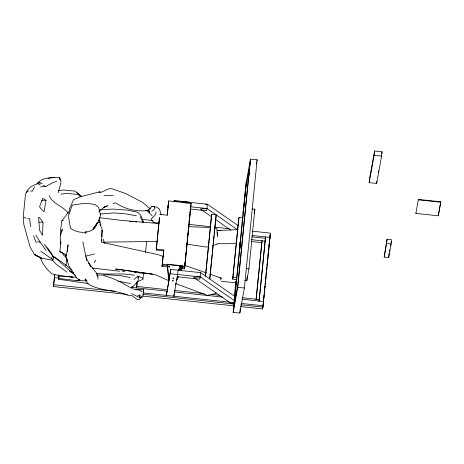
<?xml version="1.0" encoding="UTF-8"?>
<svg xmlns="http://www.w3.org/2000/svg" width="464" height="464" viewBox="0 0 464 464"><rect width="100%" height="100%" fill="white"/><g stroke="black" fill="none" stroke-linecap="round" stroke-linejoin="round"><path stroke-width="0.7" d="M131.701 293.695L139.855 297.76L139.873 295.069M248.634 177.051L248.82 175.108L248.791 175.467M139.855 297.76L139.873 295.005M248.75 175.984L248.64 177.028M99.905 224.437L102.097 228.804L101.715 241.553L101.767 239.482M248.861 174.8L248.965 173.704L248.855 174.841M101.842 236.727L102.01 230.515M43.007 222.111L42.555 235.306L39.602 230.388L38.558 217.413L39.162 217.332L43.007 222.111L38.877 222.169M248.849 174.841L248.872 174.621M248.669 176.639L248.646 176.941M248.936 174.064L248.913 174.4L248.919 174.075M249.539 168.159L249.243 170.764L249.661 166.82L249.499 168.235M249.626 167.197L249.58 167.411M249.377 169.557L249.446 168.919L249.423 169.267M233.52 310.66L235.654 281.283L235.236 285.192M143.057 295.812L143.585 289.756L135.929 289.646M60.981 241.802L59.839 251.546L63.962 253.709M61.898 231.959L62.164 229.146L60.256 236.634L60.714 244.615L60.668 241.837M239.795 246.413L239.853 245.473M239.575 248.24L240.201 241.947M240.068 245.236C240.195 243.641 239.801 247.776 240.01 245.427M243.298 210.795L243.136 212.982L246.291 182.3M239.929 246.024L239.836 247.202L240.085 245.311M240.34 241.982L240.108 244.226L240.422 241.054L240.311 242.492L240.352 242.109M127.507 294.472L53.464 286.549L54.677 274.381M53.464 286.549L54.793 274.734M88.206 283.55L58.365 279.195L58.667 274.7M66.717 259.237L66.079 265.669L65.383 264.666L53.267 256.082M131.991 288.063L132.136 286.624M132.025 288.852L132.165 287.425L167.371 291.195M136.613 287.1L137.187 281.341M136.648 287.906L137.292 281.422M129.903 287.877L133.093 286.439L137.895 281.428L142.976 279.311L143.469 273.284M145.534 252.538L146.601 241.802M156.211 249.997L156.368 249.139L163.838 249.939L163.682 250.798L156.211 249.997L159.39 218.074M156.368 249.139L159.541 217.216M167.626 266.997L162.017 266.4L162.69 260.768M163.682 250.798L162.267 265.043L167.869 265.64M167.208 215.325L168.56 201.788M162.017 266.4L163.838 249.939M179.527 268.273L184.434 268.795L184.834 266.58L191.127 203.331L168.71 200.929L167.295 215.174L159.825 214.38M167.498 266.458L167.539 266.034L168.768 280.424L167.498 266.458L167.869 264.225L182.81 265.826L182.77 266.249L167.823 264.648L167.869 264.225M174.203 200.547L174.157 200.97L189.103 202.571L189.144 202.142L174.203 200.547L173.983 201.747M170.764 269.439L166.396 295.411L170.764 269.439L200.645 272.635L235.068 296.571M174.081 294.072L173.867 296.212L178.234 270.234M180.6 266.029L180.56 266.458A12.58 3.834 5.7 0 1 179.371 269.973L178.315 269.659A11.304 3.445 5.7 0 0 179.382 266.498L179.429 266.075A11.304 3.445 5.7 0 1 178.843 269.033M186.035 203.116A11.304 3.445 5.7 0 0 185.716 202.82L185.757 202.391M179.371 269.973L179.411 269.543A12.58 3.834 5.7 0 0 181.418 267.015M187.247 203.104A12.58 3.834 5.7 0 0 186.893 202.78L186.934 202.35M181.256 270.564L182.48 267.629L181.302 270.141M184.434 268.795L184.718 265.947M184.927 263.801L185.217 260.925M185.356 259.486L185.646 256.604M185.861 254.446L186.145 251.569M186.29 250.125L186.574 247.248M186.789 245.091L187.079 242.208M187.218 240.77L187.508 237.893M187.723 235.729L188.007 232.853M188.152 231.414L188.436 228.532M188.581 227.093L188.865 224.216M189.08 222.053L189.869 214.136M190.014 212.698L190.298 209.821M190.443 208.394L190.721 205.546M190.901 204.902L184.678 267.438L179.777 266.916M177.399 276.77L199.81 279.171L200.663 272.571M190.501 209.067L206.613 210.789L207.449 204.253L179.603 201.272M205.517 275.512L211.462 215.725L211.706 214.368L216.189 214.849L209.815 278.957M205.546 276.312L211.706 214.368M209.711 278.87L212.147 254.382M212.292 252.938L213.08 245.015M213.22 243.577L214.008 235.654M214.153 234.21L216.189 214.849M236.924 279.635L232.69 279.183L238.618 219.536L238.989 217.477L242.585 217.865M232.69 279.183L238.989 217.477M233.201 312.44L245.937 184.225L250.485 159.204L257.126 159.767L244.389 287.982L239.842 313.003L233.201 312.44L237.748 287.419L250.485 159.204M249.893 164.621L249.736 165.834M239.842 313.003L240.265 308.751M244.673 280.465L246.79 280.691L247.219 276.382M246.79 280.691L248.919 268.905L254.846 209.258L252.161 208.974M256.035 299.576L262.027 240.799L256.221 299.21M258.999 301.658L265.547 236.918L259.173 301.02M240.369 306.553L262.653 308.943L263.076 304.668M263.575 299.657L263.361 301.82L263.691 300.011M263.79 297.494L264.004 295.33M264.225 293.167L264.439 291.003M264.724 288.115L264.938 285.952M265.153 283.788L265.367 281.625M265.657 278.742L265.872 276.579M266.087 274.415L266.301 272.252M266.591 269.369L266.806 267.206M267.02 265.043L267.235 262.879M267.519 259.997L267.734 257.833M267.954 255.67L268.238 252.781M268.453 250.618L268.668 248.455M268.882 246.291L269.097 244.128M269.381 241.274L269.596 239.134M264.126 295.655L262.984 307.133L240.7 304.749M264.265 294.24L265.054 286.294M265.199 284.867L265.988 276.927M266.127 275.494L266.916 267.56M267.061 266.121L270.21 234.477L269.88 236.286M262.653 308.943L270.454 233.119L252.491 231.2M369.17 182.642L369.593 178.367L374.57 150.997L382.04 151.798L381.617 156.072L376.64 183.442L369.17 182.642L374.146 155.272L374.57 150.997M376.64 183.442L376.855 181.302M384.198 257.073L387.086 239.238L391.57 239.72L391.14 243.994L388.675 257.555L384.198 257.073L387.086 239.238M388.675 257.555L389.105 253.28M415.877 213.399L418.389 199.41L440.8 201.811L438.294 215.801L415.877 213.399L415.924 212.976M418.389 199.41L418.342 199.839L440.759 202.234M438.294 215.801L440.8 201.811M249.58 167.527L249.62 167.034M239.662 248.895L239.766 248.188L239.505 250.403L239.865 247.266L239.633 249.719L239.685 249.093M239.963 245.682L240.207 243.797L240.039 245.56M67.326 251.552L67.547 249.51M67.692 248.147L68.057 244.748L66.369 255.977L65.673 254.893M239.842 246.599L239.256 251.5M249.603 167.301L249.568 167.695M142.97 278.29L138.666 276.335L137.895 281.428M249.864 164.558L249.997 163.531M249.185 171.384L249.319 170.358M37.207 183.669L40.327 182.381L30.856 186.679L27.225 190.449L25.508 194.051L23.2 217.251L23.838 224.53L30.102 247.051L34.458 254.446L36.917 256.128L41.447 258.181L52.09 260.147L53.116 259.573L53.441 257.253L52.061 254.278M58.313 278.278L58.603 276.277M46.04 200.245L44.028 211.857L40.113 207.768L39.649 206.457L42.798 198.285L46.04 200.245L41.743 200.309M254.098 213.417L254.846 209.258M54.178 279.427L54.503 277.617L58.818 278.081M143.196 291.891L143.585 289.756L143.15 291.868M168.71 200.929L167.887 207.42L168.13 206.062M188.923 203.348L189.144 202.142M175.566 284.937L175.815 283.539M190.971 204.189L191.127 203.331M182.439 268.059L182.81 265.826M184.858 264.521L185.107 263.169M249.957 163.606L250.05 162.829M250.067 162.742L250.125 162.243L249.968 163.688M249.829 164.894L249.939 164.152L249.794 165.613M256.372 163.937L256.621 162.551M256.876 161.159L257.126 159.767M269.781 238.751L270.031 237.394L252.068 235.474M263.407 302.859L263.656 301.501L242.098 299.193M378.34 172.15L378.595 170.746M381.657 153.903L382.04 151.798M389.47 251.25L389.719 249.893M390.456 245.821L390.705 244.464M390.949 243.107L391.198 241.756M156.107 211.868L155.562 214.565L151.177 219.182L153.161 222.163L154.379 222.604L157.221 222.987L159.581 221.821M58.18 192.746L60.778 183.483L60.935 180.966L59.322 177.265C51.771 177.805 41.69 176.912 36.894 183.947M96.848 223.486C93.716 234.558 77.923 234.204 70.395 228.178L68.428 215.893L72.291 205.1L84.877 203.249L94.859 204.409L98.53 207.321L100.584 215.366L97.498 223.219L95.248 226.415M215.998 292.303L215.493 293.654L207.373 295.33L176.001 283.748M220.539 280.152L221.299 278.122L209.867 274.131M97.817 279.142L98.211 278.093L96.848 273.458L88.821 263.233M96.413 223.955L95.404 226.328L92.968 227.882M96.605 224.037L95.63 226.235L93.444 229.152L95.143 226.316M176.575 280.169L178.054 277.031M176.535 280.592L178.304 276.834M34.632 186.847L32.294 191.174L30.479 190.982M95.822 225.185L96.506 224.054M86.072 231.687L85.045 233.369L86.258 231.652M137.593 278.098L138.666 276.335M40.855 251.308L51.243 258.5L52.212 257.021M94.157 262.56L95.723 260.171M148.753 209.832L151.844 206.515L154.193 206.445L154.941 208.406L152.9 210.656L151.624 211.01M98.902 211.381L104.789 206.845L107.607 205.767L104.238 206.892M58.365 279.195L59.752 276.051L76.717 277.373M140.331 297.876L142.141 296.798L139.125 299.605L137.321 299.674L132.095 295.701L128.296 295.522C115.809 289.507 100.74 291.467 88.607 284.281L85.504 280.645L85.295 279.015L86.988 280.842L84.883 279.061M134.003 279.49L137.854 275.97M98.913 192.496L99.969 191.742L100.073 192.705L108.988 188.79L111.778 188.674L125.686 193.534L142.953 202.571L148.869 207.866L150.464 208.551L149.362 208.255M26.297 192.508L28.652 190.843M140.638 297.743L142.141 296.798M113.077 203.795L114.306 203.046L115.751 202.994C125.506 209.473 137.936 212.361 149.518 210.151M169.592 266.562L168.699 266.58M40.548 186.859L45.797 186.441L52.884 182.619L56.799 181.192M62.994 220.383L61.805 220.986L60.477 230.718L60.564 235.584M63.069 220.423L61.805 220.986L69.565 210.731L69.6 208.527L73.544 199.653L80.759 196.666L99.969 191.742M38.524 184.747L42.288 183.118M58.899 278.475L76.409 280.575L79.779 279.496M208.522 246.558L206.497 247.08L186.487 244.099M212.57 245.514L217.297 244.29M96.982 222.964L100.166 222.146L98.432 220.29M85.48 256.174L94.534 253.976M103.501 207.356L105.461 206.927M48.094 178.501L54.468 177.242M58.336 190.721L63.661 190.025L75.046 191.104L80.086 195.657M60.807 194.132L66.88 193.424L77.987 194.451L80.574 196.835M100.154 214.043L113.755 212.901L126.423 213.956L136.335 215.818M153.161 222.163L154.355 222.07M236.28 243.101L228.363 243.704L216.914 243.728M205.448 204.386L207.449 204.253L238.299 225.771M237.875 230.045L207.025 208.527L200.349 208.968L211.619 216.827M234.645 300.846L200.233 276.846L193.558 277.281L231.524 303.763L234.865 303.549M137.547 295.313L139.681 295.179M99.65 209.879L112.636 209.078L127.333 210.117L137.506 212.135L140.43 214.716L143.707 222.239M217.181 230.515L236.878 229.668M96.906 275.239L107.602 274.781L120.286 275.633L130.198 277.472M217.175 230.515L220.597 230.376L217.1 230.411M185.716 202.82L186.893 202.78M179.382 266.498L180.56 266.458M103.669 242.138L157.18 241.454M104.04 195.385L113.146 195.628M76.409 280.575L86.211 280.853M188.39 226.699L210.627 227.459M129.595 221.398L133.209 221.572M96.512 273.36C109.081 275.123 121.904 272.577 134.363 275.361M221.415 281.37L236.744 282.883M118.158 281.161L130.401 283.579M159.129 223.578L121.435 220.371L99.4 217.68M119.712 271.225L92.261 268.064M122.571 271.469L124.717 271.655M134.003 272.443L136.149 272.629M138.295 272.809L152.586 274.033M237.748 287.419L244.389 287.982M27.753 218.387L29.574 218.561L30.659 226.797M374.146 155.272L381.617 156.072M190.217 206.729L207.025 208.527M386.657 243.513L391.14 243.994M142.558 219.431L152.615 220.51M188.541 224.356L210.099 226.664M214.409 227.122L229.5 228.74M251.819 236.831L265.472 238.293M251.529 239.679L265.425 241.164M251.198 241.483L261.98 242.637M246.233 268.621L248.919 268.905M162.423 264.184L168.026 264.782M182.735 266.359L184.834 266.58M233.061 277.13L236.657 277.513M170.34 273.708L200.222 276.909M136.451 286.387L167.365 289.698M174.551 290.47L204.027 293.625M211.213 294.391L219.837 295.313M242.127 297.702L259.614 299.576M174.557 291.966L222.697 297.117M143.237 292.929L234.488 302.702M241.674 303.468L263.227 305.776M53.795 284.739L115.617 291.357M142.935 294.28L234.239 304.053M141.885 296.015L233.897 305.863M151.844 206.515L156.409 207.066L159.552 209.067L161.049 214.919M219.89 277.936L221.287 278.122M147.604 273.354L115.588 269.004L155.167 274.636L168.844 280.714M149.031 273.545L151.165 273.835M135.355 221.838L136.77 222.076M214.844 227.911L216.908 228.288L217.471 236.379L217.193 232.423M37.572 241.669L40.252 242.225L46.127 250.572M101.633 242.272L158.067 254.637L163.867 256.65M149.449 211.34L145.255 210.453L149.495 211.393M132.948 288.962L140.406 290.394L141.717 292.036M71.317 276.788L73.01 277.269L57.594 275.251L52.003 273.841C46.649 269.369 42.34 263.726 40.095 257.073M64.015 253.704L62.646 253.286L64.032 255.589L65.958 257.079M103.692 275.575L112.607 278.388L121.261 282.379L129.485 287.123M75.615 275.541L69.252 270.767L73.306 272.774M185.008 265.449L206.509 272.96M61.167 252.051L59.839 251.546L66.306 255.293M43.175 185.293L45.797 186.441M23.844 217.164L25.932 218.208M69.252 270.767L73.706 273.099M51.243 258.5L53.116 259.573M79.959 280.21L76.798 278.133L68.916 265.942L65.534 255.032M215.772 219.727L230.602 230.069M66.99 272.148L56.272 264.283L52.003 259.689M77.024 192.624L81.792 196.579M65.383 264.666L71.978 270.141M70.36 271.127L54.526 257.271M152.262 215.969L149.808 213.353L148.109 209.78L148.7 212.645M51.933 253.651L44.306 244.36L53.441 257.253M68.463 213.452C63.284 206.045 52.826 204.166 49.149 195.675M86.049 257.63L90.921 266.858L88.839 263.372M35.757 235.022L40.252 242.225M47.519 247.927L49.602 251.384M148.109 209.78L149.797 212.895M66.839 259.074L67.338 261.18L65.749 256.911M140.256 216.63L142.831 222.389M33.443 235.811L36.349 242.881M60.1 179.585L59.322 177.265L59.931 179.388M66.839 259.214L67.338 261.18M100.566 224.06L100.897 225.371M102.225 230.625L102.556 231.942M103.431 239.325L104.348 243.438M82.87 241.802L86.768 260.965M96.912 274.491L97.301 276.486M99.389 217.941L100.444 225.637M245.862 187.769L234.227 304.755L237.823 284.954L249.458 167.974L245.862 187.769M249.261 170.972L249.151 171.721L249.261 170.972M249.742 166.112L249.632 166.854L249.742 166.112M168.415 266.777L169.58 266.945L168.415 266.777M172.915 278.052L173.791 278.18L172.915 278.052M172.428 280.732L173.304 280.865L172.428 280.732M41.447 258.181L34.458 254.446L41.447 258.181"/></g></svg>
